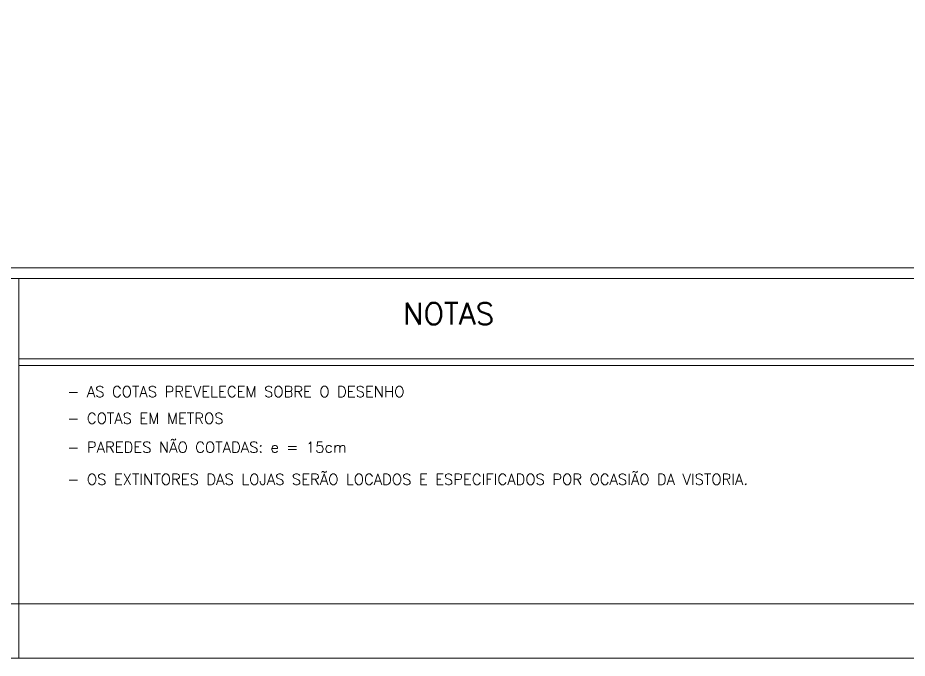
# Model space of a CAD drawing. Header units: millimetres. Extents: x 521 to 1055, y 261 to 520.
# Drawn here: x 547.34 to 563.73, y 435.88 to 447.69 of the extents above; entities that cross this region are included whole.
import ezdxf

# ---------------------------------------------------------------- set-up
doc = ezdxf.new("R2010")
doc.units = ezdxf.units.MM
doc.layers.add('0.1', color=8, linetype='Continuous', lineweight=13)
doc.styles.add('ROMANS', font='romans')

msp = doc.modelspace()

# ---------------------------------------------------------------- linework, layer by layer
at = {"layer": '0.1', "color": 8}
for p, q in [((547.35941, 442.88495), (547.35941, 435.88495)), ((547.35941, 441.40495), (597.21941, 441.40495)), ((547.35941, 441.28495), (597.21941, 441.28495))]:
    msp.add_line(p, q, dxfattribs=at)
for points in [[(646.97941, 519.88495), (520.77502, 519.88495), (520.77502, 435.88495), (646.97941, 435.88495)], [(523.27502, 436.88495), (523.27502, 518.88495), (645.97941, 518.88495), (645.97941, 436.88495)]]:
    msp.add_lwpolyline(points, close=True, dxfattribs=at)
msp.add_lwpolyline([(630.15941, 517.68495, 0.41421356), (629.15941, 518.68495), (524.47502, 518.68495, 0.41421356), (523.47502, 517.68495), (523.47502, 444.08495, 0.41421356), (524.47502, 443.08495), (629.15941, 443.08495, 0.41421356), (630.15941, 444.08495)], format="xyb", close=True, dxfattribs=at)
msp.add_lwpolyline([(523.27502, 442.88495), (645.97941, 442.88495)], dxfattribs=at)

# ---------------------------------------------------------------- texts
at = {"layer": '0.1', "color": 8, "style": 'ROMANS'}
for s, height, p in [('NOTAS', 0.4, (554.4422, 442.03657)), ('- AS COTAS PREVELECEM SOBRE O DESENHO', 0.2, (548.25299, 440.69932)), ('- COTAS EM METROS', 0.2, (548.25299, 440.20713)), ('- PAREDES NÃO COTADAS: e = 15cm', 0.2, (548.25299, 439.67551)), ('- OS EXTINTORES DAS LOJAS SERÃO LOCADOS E ESPECIFICADOS POR OCASIÃO DA VISTORIA.', 0.2, (548.25299, 439.08265))]:
    msp.add_text(s, height=height, dxfattribs=at).set_placement(p)

doc.saveas('drawing.dxf')
